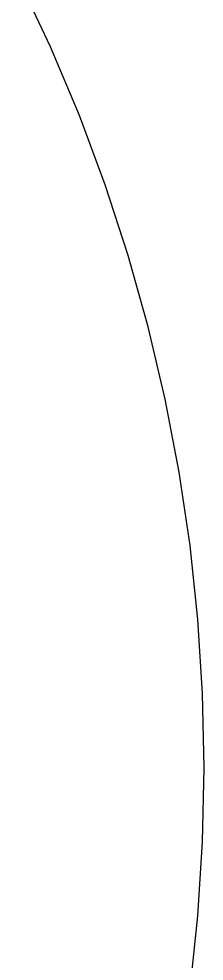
# Model space of a CAD drawing. Header units: metres. Extents: x -102 to 102, y -50 to 50.
# Drawn here: x 96.79 to 102, y -5.46 to 21.13 of the extents above; entities that cross this region are included whole.
import ezdxf

# ---------------------------------------------------------------- set-up
doc = ezdxf.new("R2010")
doc.units = ezdxf.units.M

msp = doc.modelspace()

# ---------------------------------------------------------------- linework, layer by layer
for p, q in [((97.6773, 20.3368), (96.7856, 22.2318)), ((98.4888, 18.4062), (97.6773, 20.3368)), ((99.2188, 16.4433), (98.4888, 18.4062)), ((99.866, 14.4516), (99.2188, 16.4433)), ((100.429, 12.4345), (99.866, 14.4516)), ((100.907, 10.3956), (100.429, 12.4345)), ((101.3, 8.33842), (100.907, 10.3956)), ((101.606, 6.26665), (101.3, 8.33842)), ((101.825, 4.18388), (101.606, 6.26665)), ((101.956, 2.09378), (101.825, 4.18388)), ((102, 0), (101.956, 2.09378)), ((101.956, -2.09378), (102, 0)), ((101.825, -4.18388), (101.956, -2.09378)), ((101.606, -6.26665), (101.825, -4.18388))]:
    msp.add_line(p, q)

doc.saveas('drawing.dxf')
